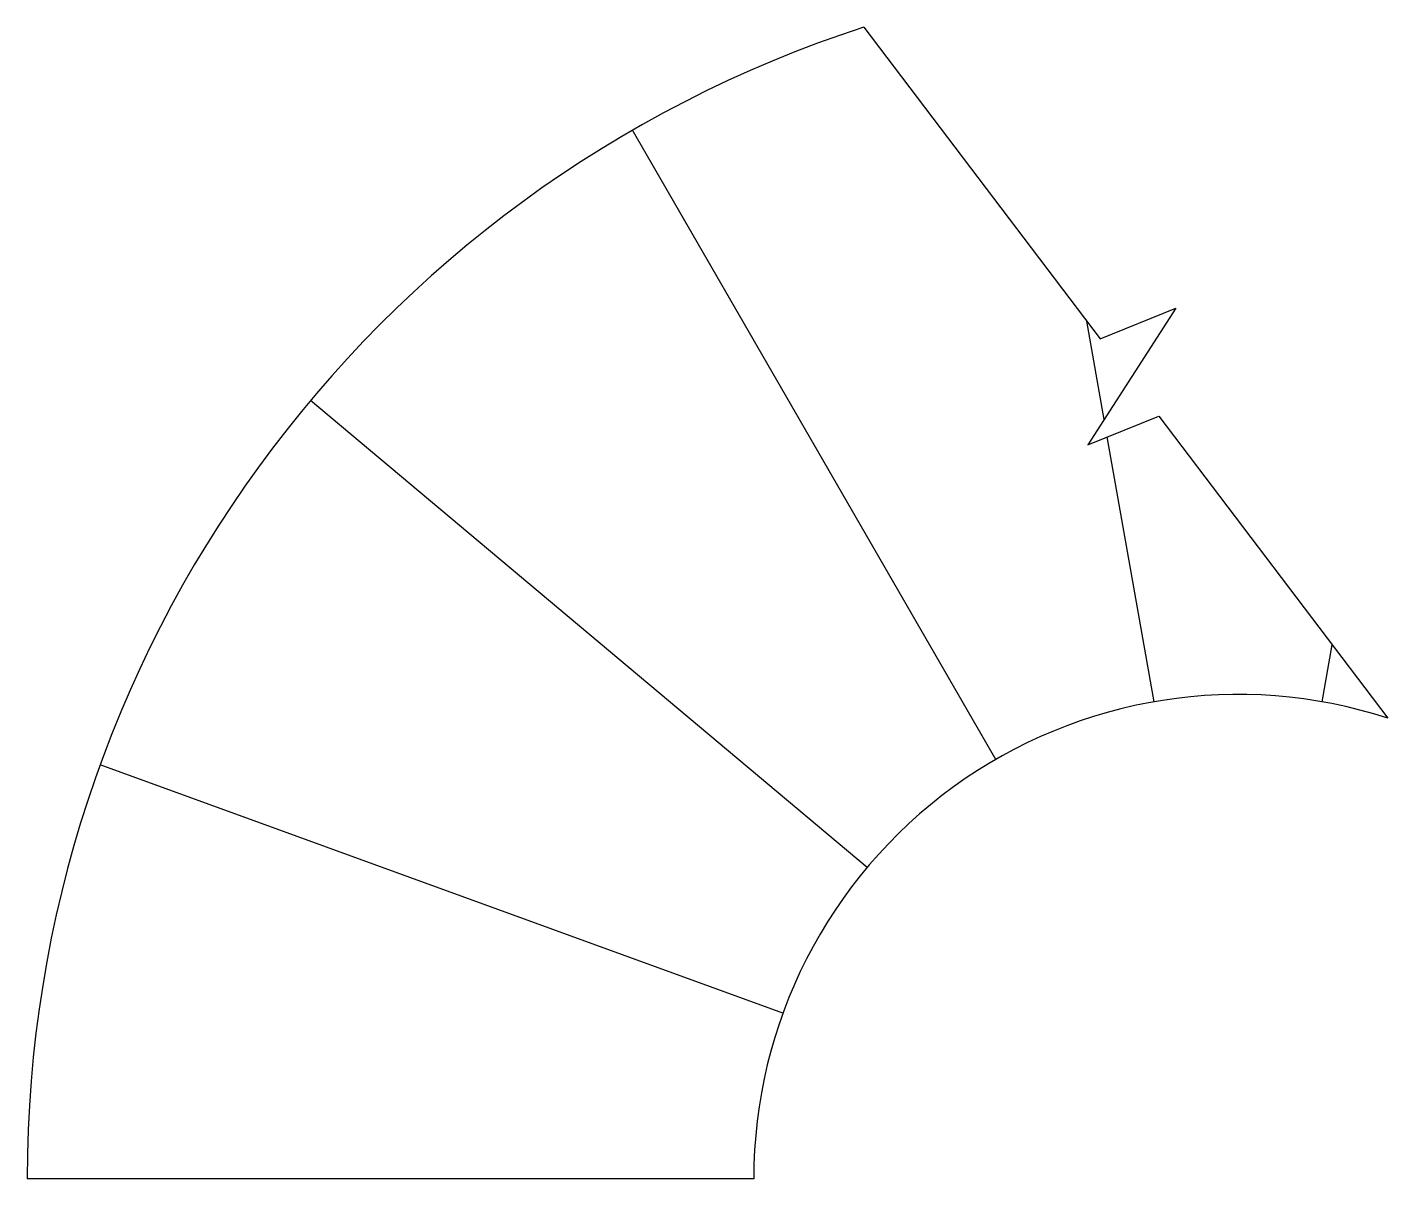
# Model space of a CAD drawing. Header units: millimetres. Extents: x -2800 to -553, y 0 to 1902.
import ezdxf

# ---------------------------------------------------------------- set-up
doc = ezdxf.new("R2010")
doc.units = ezdxf.units.MM
doc.layers.add('STAIR_楼梯', color=2, linetype='Continuous')

msp = doc.modelspace()

# ---------------------------------------------------------------- linework, layer by layer
at = {"layer": 'STAIR_楼梯'}
for p, q in [((-1418, 1902.1), (-1027.6, 1387.2)), ((-1200, 692.8), (-1800, 1732.1)), ((-1021.2, 1254.3), (-1049.7, 1416.3)), ((-902.6, 1438.1), (-1048.4, 1212.1)), ((-1027.6, 1387.2), (-902.6, 1438.1)), ((-1412.8, 514.2), (-2332.1, 1285.6)), ((-1048.4, 1212.1), (-931.1, 1259.9)), ((-931.1, 1259.9), (-552.8, 760.8)), ((-938.9, 787.8), (-1016.1, 1225.3)), ((-661.1, 787.8), (-644.5, 881.8)), ((-1551.8, 273.6), (-2679.4, 684)), ((-1600, 0), (-2800, 0))]:
    msp.add_line(p, q, dxfattribs=at)
for radius, start in [(2000, 108), (800, 72)]:
    msp.add_arc((-800, 0), radius, start, 180, dxfattribs=at)

doc.saveas('drawing.dxf')
